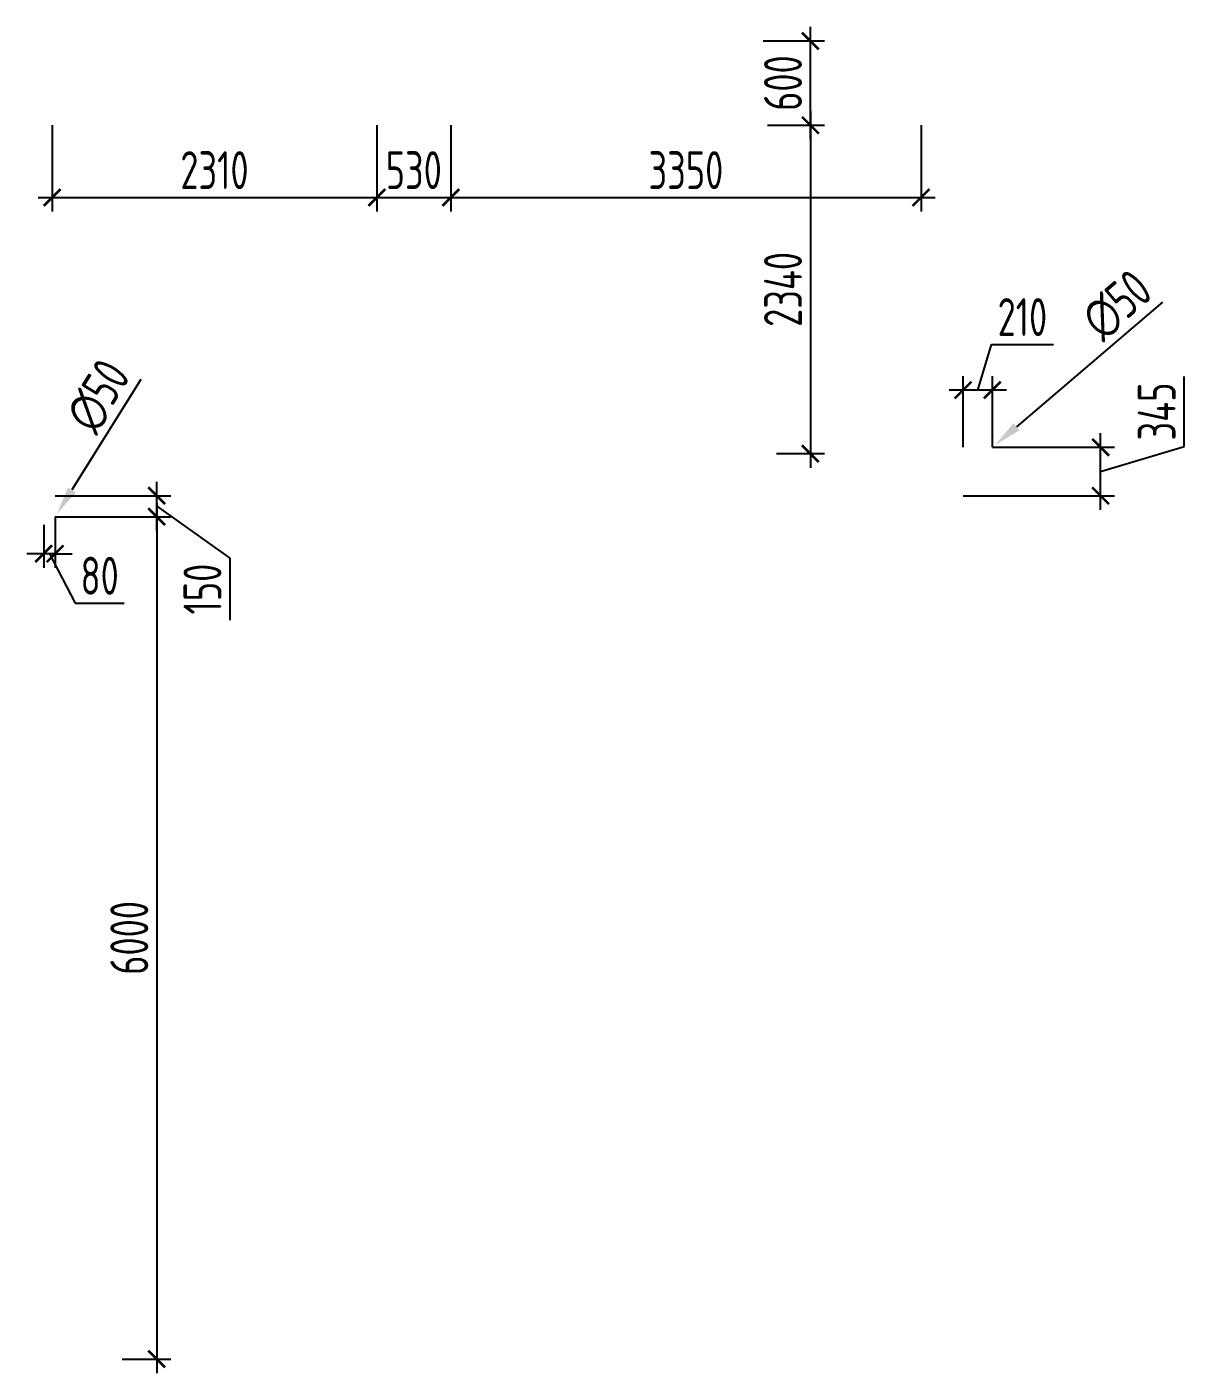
# Model space of a CAD drawing. Header units: millimetres. Extents: x -346952 to 536090, y 55086 to 131231.
# Drawn here: x 250506 to 258750, y 55206 to 64796 of the extents above; entities that cross this region are included whole.
import ezdxf

# ---------------------------------------------------------------- set-up
doc = ezdxf.new("R2010")
doc.units = ezdxf.units.MM
doc.layers.add('РАЗМЕРЫ КРОВЛИ ОВ', color=204, linetype='Continuous')
doc.layers.get('0').off()
doc.styles.add('ISOCPEUR', font='isocpeur.ttf', dxfattribs={"width": 0.7})
doc.dimstyles.new('R_100', dxfattribs={"dimtxt": 270, "dimasz": 120, "dimexe": 100, "dimexo": 0, "dimgap": 60, "dimtad": 1, "dimdec": 0, "dimrnd": 5, "dimzin": 0, "dimdsep": 46, "dimtxsty": 'ISOCPEUR', "dimblk": 'ARCHTICK', "dimcen": 0, "dimdle": 100, "dimclrd": 256, "dimclre": 256, "dimclrt": 256, "dimadec": 0, "dimazin": 0, "dimtfac": 2, "dimtdec": 0, "dimtofl": 0, "dimtmove": 1, "dimatfit": 3, "dimfxl": 1, "dimtvp": 3, "dimtolj": 1, "dimtzin": 0, "dimarcsym": 0})

# ---------------------------------------------------------------- blocks, each defined once
blk = doc.blocks.new('_ArchTick')
at = {"color": 0, "linetype": 'ByBlock', "const_width": 0.15}
blk.add_lwpolyline([(-0.5, -0.5), (0.5, 0.5)], dxfattribs=at)
blk = doc.blocks.new('*D2790')
at = {"layer": 'РАЗМЕРЫ КРОВЛИ ОВ', "lineweight": -2, "transparency": 16777216}
for p, q in [((251430.1, 61206.4), (251430.1, 61555.7)), ((250707.2, 61455.7), (251530.1, 61455.7)), ((251430.1, 61381), (251951.1, 61011.6)), ((250706.9, 61306.4), (251530.1, 61306.4)), ((251951.1, 61011.6), (251951.1, 60570.3))]:
    blk.add_line(p, q, dxfattribs=at)
at = {"layer": 'РАЗМЕРЫ КРОВЛИ ОВ', "lineweight": -2, "transparency": 16777216, "xscale": 120, "yscale": 120, "zscale": 120}
for p, rotation in [((251430.1, 61455.7), 90), ((251430.1, 61306.4), 270)]:
    blk.add_blockref('_ArchTick', p, dxfattribs=dict(at, rotation=rotation))
at = {"layer": 'РАЗМЕРЫ КРОВЛИ ОВ', "transparency": 16777216, "insert": (251756.1, 60790.9), "char_height": 270, "attachment_point": 5, "rotation": 90, "style": 'ISOCPEUR'}
blk.add_mtext('\\A1;150', dxfattribs=at)
blk = doc.blocks.new('*D2791')
at = {"layer": 'РАЗМЕРЫ КРОВЛИ ОВ', "lineweight": -2, "transparency": 16777216}
for p, q in [((251430.1, 61406.4), (251430.1, 55205.7)), ((250706.9, 61306.4), (251530.1, 61306.4)), ((251184.9, 55305.7), (251530.1, 55305.7))]:
    blk.add_line(p, q, dxfattribs=at)
at = {"layer": 'РАЗМЕРЫ КРОВЛИ ОВ', "lineweight": -2, "transparency": 16777216, "xscale": 120, "yscale": 120, "zscale": 120}
for p, rotation in [((251430.1, 61306.4), 90), ((251430.1, 55305.7), 270)]:
    blk.add_blockref('_ArchTick', p, dxfattribs=dict(at, rotation=rotation))
at = {"layer": 'РАЗМЕРЫ КРОВЛИ ОВ', "transparency": 16777216, "insert": (251235.1, 58306), "char_height": 270, "attachment_point": 5, "rotation": 90, "style": 'ISOCPEUR'}
blk.add_mtext('\\A1;6000', dxfattribs=at)
blk = doc.blocks.new('*D2795')
at = {"layer": 'РАЗМЕРЫ КРОВЛИ ОВ', "lineweight": -2, "transparency": 16777216}
for p, q in [((250706.9, 61306.4), (250706.9, 60943)), ((250625.6, 61248.6), (250625.6, 60943)), ((250625.6, 61043), (250505.6, 61043)), ((250706.9, 61043), (250625.6, 61043)), ((250666.3, 61043), (250850.5, 60690.8)), ((250706.9, 61043), (250826.9, 61043)), ((250850.5, 60690.8), (251197.3, 60690.8))]:
    blk.add_line(p, q, dxfattribs=at)
at = {"layer": 'РАЗМЕРЫ КРОВЛИ ОВ', "lineweight": -2, "transparency": 16777216, "xscale": 120, "yscale": 120, "zscale": 120}
blk.add_blockref('_ArchTick', (250625.6, 61043), dxfattribs=at)
at = {"layer": 'РАЗМЕРЫ КРОВЛИ ОВ', "lineweight": -2, "transparency": 16777216, "xscale": 120, "yscale": 120, "zscale": 120, "rotation": 180}
blk.add_blockref('_ArchTick', (250706.9, 61043), dxfattribs=at)
at = {"layer": 'РАЗМЕРЫ КРОВЛИ ОВ', "transparency": 16777216, "insert": (251023.9, 60885.8), "char_height": 270, "attachment_point": 5, "style": 'ISOCPEUR'}
blk.add_mtext('\\A1;80', dxfattribs=at)
blk = doc.blocks.new('*D2796')
at = {"layer": 'РАЗМЕРЫ КРОВЛИ ОВ', "lineweight": -2, "transparency": 16777216}
for p, q in [((250685.6, 64095.7), (250685.6, 63480.4)), ((252998.1, 64095.7), (252998.1, 63480.4)), ((250585.6, 63580.4), (253098.1, 63580.4))]:
    blk.add_line(p, q, dxfattribs=at)
at = {"layer": 'РАЗМЕРЫ КРОВЛИ ОВ', "lineweight": -2, "transparency": 16777216, "xscale": 120, "yscale": 120, "zscale": 120, "rotation": 180}
blk.add_blockref('_ArchTick', (250685.6, 63580.4), dxfattribs=at)
at = {"layer": 'РАЗМЕРЫ КРОВЛИ ОВ', "lineweight": -2, "transparency": 16777216, "xscale": 120, "yscale": 120, "zscale": 120}
blk.add_blockref('_ArchTick', (252998.1, 63580.4), dxfattribs=at)
at = {"layer": 'РАЗМЕРЫ КРОВЛИ ОВ', "transparency": 16777216, "insert": (251841.9, 63775.4), "char_height": 270, "attachment_point": 5, "style": 'ISOCPEUR'}
blk.add_mtext('\\A1;2310', dxfattribs=at)
blk = doc.blocks.new('*D2797')
at = {"layer": 'РАЗМЕРЫ КРОВЛИ ОВ', "lineweight": -2, "transparency": 16777216}
for p, q in [((256087.4, 63995.7), (256087.4, 64795.7)), ((255751, 64695.7), (256187.4, 64695.7)), ((255781.4, 64095.7), (256187.4, 64095.7))]:
    blk.add_line(p, q, dxfattribs=at)
at = {"layer": 'РАЗМЕРЫ КРОВЛИ ОВ', "lineweight": -2, "transparency": 16777216, "xscale": 120, "yscale": 120, "zscale": 120}
for p, rotation in [((256087.4, 64695.7), 90), ((256087.4, 64095.7), 270)]:
    blk.add_blockref('_ArchTick', p, dxfattribs=dict(at, rotation=rotation))
at = {"layer": 'РАЗМЕРЫ КРОВЛИ ОВ', "transparency": 16777216, "insert": (255892.4, 64395.7), "char_height": 270, "attachment_point": 5, "rotation": 90, "style": 'ISOCPEUR'}
blk.add_mtext('\\A1;600', dxfattribs=at)
blk = doc.blocks.new('*D2792')
at = {"layer": 'РАЗМЕРЫ КРОВЛИ ОВ', "lineweight": -2, "transparency": 16777216}
for p, q in [((256087.4, 64195.7), (256087.4, 61655.7)), ((255781.4, 64095.7), (256187.4, 64095.7)), ((255845, 61755.7), (256187.4, 61755.7))]:
    blk.add_line(p, q, dxfattribs=at)
at = {"layer": 'РАЗМЕРЫ КРОВЛИ ОВ', "lineweight": -2, "transparency": 16777216, "xscale": 120, "yscale": 120, "zscale": 120}
for p, rotation in [((256087.4, 64095.7), 90), ((256087.4, 61755.7), 270)]:
    blk.add_blockref('_ArchTick', p, dxfattribs=dict(at, rotation=rotation))
at = {"layer": 'РАЗМЕРЫ КРОВЛИ ОВ', "transparency": 16777216, "insert": (255892.4, 62925.7), "char_height": 270, "attachment_point": 5, "rotation": 90, "style": 'ISOCPEUR'}
blk.add_mtext('\\A1;2340', dxfattribs=at)
blk = doc.blocks.new('*D2793')
at = {"layer": 'РАЗМЕРЫ КРОВЛИ ОВ', "lineweight": -2, "transparency": 16777216}
for p, q in [((257279.8, 62208.5), (257377.3, 62533.5)), ((257377.3, 62533.5), (257818.6, 62533.5)), ((257175.6, 61801), (257175.6, 62308.5)), ((257384, 61801), (257384, 62308.5)), ((257484, 62208.5), (257075.6, 62208.5))]:
    blk.add_line(p, q, dxfattribs=at)
at = {"layer": 'РАЗМЕРЫ КРОВЛИ ОВ', "lineweight": -2, "transparency": 16777216, "xscale": 120, "yscale": 120, "zscale": 120, "rotation": 180}
blk.add_blockref('_ArchTick', (257175.6, 62208.5), dxfattribs=at)
at = {"layer": 'РАЗМЕРЫ КРОВЛИ ОВ', "lineweight": -2, "transparency": 16777216, "xscale": 120, "yscale": 120, "zscale": 120}
blk.add_blockref('_ArchTick', (257384, 62208.5), dxfattribs=at)
at = {"layer": 'РАЗМЕРЫ КРОВЛИ ОВ', "transparency": 16777216, "insert": (257598, 62728.5), "char_height": 270, "attachment_point": 5, "style": 'ISOCPEUR'}
blk.add_mtext('\\A1;210', dxfattribs=at)
blk = doc.blocks.new('*D2794')
at = {"layer": 'РАЗМЕРЫ КРОВЛИ ОВ', "lineweight": -2, "transparency": 16777216}
for p, q in [((258749.9, 61806.8), (258749.9, 62304.8)), ((258154.9, 61355.7), (258154.9, 61901)), ((257384, 61801), (258254.9, 61801)), ((258154.9, 61628.3), (258749.9, 61806.8)), ((257175.6, 61455.7), (258254.9, 61455.7))]:
    blk.add_line(p, q, dxfattribs=at)
at = {"layer": 'РАЗМЕРЫ КРОВЛИ ОВ', "lineweight": -2, "transparency": 16777216, "xscale": 120, "yscale": 120, "zscale": 120}
for p, rotation in [((258154.9, 61801), 90), ((258154.9, 61455.7), 270)]:
    blk.add_blockref('_ArchTick', p, dxfattribs=dict(at, rotation=rotation))
at = {"layer": 'РАЗМЕРЫ КРОВЛИ ОВ', "transparency": 16777216, "insert": (258554.9, 62055.8), "char_height": 270, "attachment_point": 5, "rotation": 90, "style": 'ISOCPEUR'}
blk.add_mtext('\\A1;345', dxfattribs=at)
blk = doc.blocks.new('*D2984')
at = {"layer": 'РАЗМЕРЫ КРОВЛИ ОВ', "lineweight": -2, "transparency": 16777216}
blk.add_line((258595.5, 62834.1), (257555.5, 61947), dxfattribs=at)
at = {"layer": 'РАЗМЕРЫ КРОВЛИ ОВ', "transparency": 16777216}
blk.add_solid([(257533.9, 61972.3), (257577.2, 61921.6), (257403.4, 61817.2)], dxfattribs=at)
at = {"layer": 'РАЗМЕРЫ КРОВЛИ ОВ', "transparency": 16777216, "insert": (258272.4, 62814.7), "char_height": 270, "attachment_point": 5, "rotation": 40.46271, "style": 'ISOCPEUR'}
blk.add_mtext('\\A1;∅50', dxfattribs=at)
blk = doc.blocks.new('*D2985')
at = {"layer": 'РАЗМЕРЫ КРОВЛИ ОВ', "lineweight": -2, "transparency": 16777216}
blk.add_line((251316.4, 62282.8), (250826.3, 61497.3), dxfattribs=at)
at = {"layer": 'РАЗМЕРЫ КРОВЛИ ОВ', "transparency": 16777216}
blk.add_solid([(250798, 61514.9), (250854.6, 61479.6), (250720.5, 61327.6)], dxfattribs=at)
at = {"layer": 'РАЗМЕРЫ КРОВЛИ ОВ', "transparency": 16777216, "insert": (251014.1, 62166.8), "char_height": 270, "attachment_point": 5, "rotation": 58.04435, "style": 'ISOCPEUR'}
blk.add_mtext('\\A1;∅50', dxfattribs=at)
blk = doc.blocks.new('*D3003')
at = {"layer": 'РАЗМЕРЫ КРОВЛИ ОВ', "lineweight": -2, "transparency": 16777216}
for p, q in [((252998.1, 64095.7), (252998.1, 63480.4)), ((253525.6, 64095.7), (253525.6, 63480.4)), ((252898.1, 63580.4), (253625.6, 63580.4))]:
    blk.add_line(p, q, dxfattribs=at)
at = {"layer": 'РАЗМЕРЫ КРОВЛИ ОВ', "lineweight": -2, "transparency": 16777216, "xscale": 120, "yscale": 120, "zscale": 120, "rotation": 180}
blk.add_blockref('_ArchTick', (252998.1, 63580.4), dxfattribs=at)
at = {"layer": 'РАЗМЕРЫ КРОВЛИ ОВ', "lineweight": -2, "transparency": 16777216, "xscale": 120, "yscale": 120, "zscale": 120}
blk.add_blockref('_ArchTick', (253525.6, 63580.4), dxfattribs=at)
at = {"layer": 'РАЗМЕРЫ КРОВЛИ ОВ', "transparency": 16777216, "insert": (253261.9, 63775.4), "char_height": 270, "attachment_point": 5, "style": 'ISOCPEUR'}
blk.add_mtext('\\A1;530', dxfattribs=at)
blk = doc.blocks.new('*D3004')
at = {"layer": 'РАЗМЕРЫ КРОВЛИ ОВ', "lineweight": -2, "transparency": 16777216}
for p, q in [((253525.6, 64095.7), (253525.6, 63480.4)), ((256875.6, 64095.7), (256875.6, 63480.4)), ((253425.6, 63580.4), (256975.6, 63580.4))]:
    blk.add_line(p, q, dxfattribs=at)
at = {"layer": 'РАЗМЕРЫ КРОВЛИ ОВ', "lineweight": -2, "transparency": 16777216, "xscale": 120, "yscale": 120, "zscale": 120, "rotation": 180}
blk.add_blockref('_ArchTick', (253525.6, 63580.4), dxfattribs=at)
at = {"layer": 'РАЗМЕРЫ КРОВЛИ ОВ', "lineweight": -2, "transparency": 16777216, "xscale": 120, "yscale": 120, "zscale": 120}
blk.add_blockref('_ArchTick', (256875.6, 63580.4), dxfattribs=at)
at = {"layer": 'РАЗМЕРЫ КРОВЛИ ОВ', "transparency": 16777216, "insert": (255200.6, 63775.4), "char_height": 270, "attachment_point": 5, "style": 'ISOCPEUR'}
blk.add_mtext('\\A1;3350', dxfattribs=at)

msp = doc.modelspace()

# ---------------------------------------------------------------- dimensions: what is measured, and where the dimension line sits
at = {"layer": 'РАЗМЕРЫ КРОВЛИ ОВ'}
for base, p1, p2, picture, middle in [((256087.4, 64695.7), (255781.4, 64095.7), (255751, 64695.7), '*D2797', (255892.4, 64395.7)), ((256087.4, 61755.7), (255781.4, 64095.7), (255845, 61755.7), '*D2792', (255892.4, 62925.7)), ((258154.9, 61801), (257175.6, 61455.7), (257384, 61801), '*D2794', (258554.9, 61866.8)), ((251430.1, 55305.7), (250706.9, 61306.4), (251184.9, 55305.7), '*D2791', (251235.1, 58306))]:
    dim = msp.add_linear_dim(base=base, p1=p1, p2=p2, angle=90, dimstyle='R_100', override={"dimpost": '\\X'}, dxfattribs=at)
    dim.commit()
    dim.dimension.update_dxf_attribs({"geometry": picture, "text_midpoint": middle})
for base, p1, p2, picture, middle in [((252998.1145416, 63580.3889001), (250685.6145433, 64095.6825003), (252998.1145416, 64095.6825008), '*D2796', (251841.8645425, 63775.3889001)), ((253525.614543, 63580.3889), (252998.114542, 64095.682501), (253525.614543, 64095.6825), '*D3003', (253261.864543, 63775.3889)), ((256875.6, 63580.4), (253525.6, 64095.7), (256875.6, 64095.7), '*D3004', (255200.6, 63775.4)), ((257175.6, 62208.5), (257384, 61801), (257175.6, 61801), '*D2793', (257437.3, 62728.5))]:
    dim = msp.add_linear_dim(base=base, p1=p1, p2=p2, dimstyle='R_100', override={"dimpost": '\\X'}, dxfattribs=at)
    dim.commit()
    dim.dimension.update_dxf_attribs({"geometry": picture, "text_midpoint": middle})
for p1, p2, picture, middle in [((257365.3, 61784.7), (257403.4, 61817.2), '*D2984', (258398.9, 62666.3)), ((250694, 61285.1), (250720.5, 61327.6), '*D2985', (251179.6, 62063.5))]:
    dim = msp.add_diameter_dim_2p(p1=p1, p2=p2, dimstyle='R_100', override={"dimasz": 200, "dimpost": '\\X', "dimblk1": 'ArchTick', "dimsah": 1}, dxfattribs=at)
    dim.commit()
    dim.dimension.update_dxf_attribs({"geometry": picture, "text_midpoint": middle, "dimtype": 163})
dim = msp.add_linear_dim(base=(251430.1, 61455.7), p1=(250706.9, 61306.4), p2=(250707.2, 61455.7), angle=90, dimstyle='R_100', override={"dimpost": '\\X'}, dxfattribs=at)
dim.commit()
dim.dimension.update_dxf_attribs({"geometry": '*D2790', "text_midpoint": (251951.1, 60951.6), "dimtype": 160})
dim = msp.add_linear_dim(base=(250625.6, 61043), p1=(250706.9, 61306.4), p2=(250625.6, 61248.6), dimstyle='R_100', override={"dimpost": '\\X'}, dxfattribs=at)
dim.commit()
dim.dimension.update_dxf_attribs({"geometry": '*D2795', "text_midpoint": (250910.5, 60690.8), "dimtype": 160})

doc.saveas('drawing.dxf')
